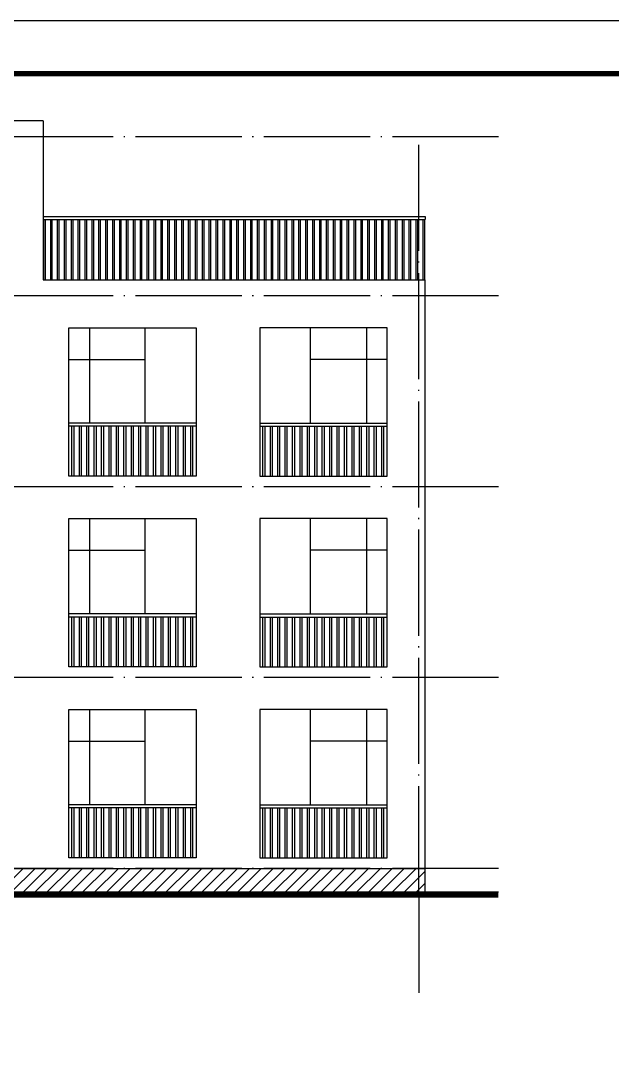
# Model space of a CAD drawing. Extents: x -695846 to 822170, y -413475 to 397179.
# Drawn here: x 372511 to 383665, y -44972 to -25509 of the extents above; entities that cross this region are included whole.
import ezdxf

# ---------------------------------------------------------------- set-up
doc = ezdxf.new("R2010")
doc.units = 0
doc.header["$LTSCALE"] = 1000
doc.header["$MEASUREMENT"] = 0
doc.linetypes.add('DOTE', pattern=[2.42, 2, -0.2, 0.02, -0.2])
for name, color, linetype in [('A-立面阳台栏杆', 157, 'Continuous'), ('AXIS', 3, 'Continuous'), ('DOTE', 1, 'DOTE'), ('T-图框-175', 175, 'Continuous'), ('WINDOW', 4, 'Continuous')]:
    doc.layers.add(name, color=color, linetype=linetype)

msp = doc.modelspace()

# ---------------------------------------------------------------- hatches: boundary and pattern name
h = msp.add_hatch()
h.set_pattern_fill('ANSI31', color=8, scale=100)
h.set_pattern_definition([(45, (-263700.71, -281280.83), (-112.2532, 112.2532), [])])
h.paths.add_polyline_path([(380138, -41501), (369638, -41501), (369638, -41651), (369638, -41801), (369638, -41951), (380138, -41951)])

# ---------------------------------------------------------------- linework, layer by layer
for p, q in [((372938, -27401), (369098, -27401)), ((372938, -27401), (372938, -30401)), ((380138, -41951), (380138, -30401)), ((381518, -41951), (342518, -41951))]:
    msp.add_line(p, q)
at = {"color": 8}
msp.add_line((343898, -41501), (380138, -41501), dxfattribs=at)
msp.add_lwpolyline([(372938, -30401), (380138, -30401)])
for points in [[(375818, -34101), (373418, -34101), (373418, -31301), (375818, -31301)], [(377018, -34101), (379418, -34101), (379418, -31301), (377018, -31301)], [(375818, -37701), (373418, -37701), (373418, -34901), (375818, -34901)], [(377018, -37701), (379418, -37701), (379418, -34901), (377018, -34901)], [(375818, -41301), (373418, -41301), (373418, -38501), (375818, -38501)], [(377018, -41301), (379418, -41301), (379418, -38501), (377018, -38501)]]:
    msp.add_lwpolyline(points, close=True)
at = {"const_width": 100}
msp.add_lwpolyline([(381518, -42001), (342518, -42001)], dxfattribs=at)
at = {"layer": 'A-立面阳台栏杆'}
for p, q in [((380138, -29201), (380138, -29261)), ((375818, -33101), (373418, -33101)), ((375818, -33161), (373418, -33161)), ((377018, -33101), (379418, -33101)), ((377018, -33161), (379418, -33161)), ((375818, -36701), (373418, -36701)), ((375818, -36761), (373418, -36761)), ((377018, -36701), (379418, -36701)), ((377018, -36761), (379418, -36761)), ((375818, -40301), (373418, -40301)), ((375818, -40361), (373418, -40361)), ((377018, -40301), (379418, -40301)), ((377018, -40361), (379418, -40361))]:
    msp.add_line(p, q, dxfattribs=at)
for points in [[(372938, -29201), (380138, -29201)], [(372938, -29261), (380138, -29261)], [(372948, -30401), (372948, -29261)], [(372978, -30401), (372978, -29261)], [(373078, -30401), (373078, -29261)], [(373108, -30401), (373108, -29261)], [(373208, -30401), (373208, -29261)], [(373238, -30401), (373238, -29261)], [(373338, -30401), (373338, -29261)], [(373368, -30401), (373368, -29261)], [(373468, -30401), (373468, -29261)], [(373498, -30401), (373498, -29261)], [(373598, -30401), (373598, -29261)], [(373628, -30401), (373628, -29261)], [(373728, -30401), (373728, -29261)], [(373758, -30401), (373758, -29261)], [(373858, -30401), (373858, -29261)], [(373888, -30401), (373888, -29261)], [(373988, -30401), (373988, -29261)], [(374018, -30401), (374018, -29261)], [(374118, -30401), (374118, -29261)], [(374148, -30401), (374148, -29261)], [(374248, -30401), (374248, -29261)], [(374278, -30401), (374278, -29261)], [(374378, -30401), (374378, -29261)], [(374408, -30401), (374408, -29261)], [(374508, -30401), (374508, -29261)], [(374538, -30401), (374538, -29261)], [(374638, -30401), (374638, -29261)], [(374668, -30401), (374668, -29261)], [(374768, -30401), (374768, -29261)], [(374798, -30401), (374798, -29261)], [(374898, -30401), (374898, -29261)], [(374928, -30401), (374928, -29261)], [(375028, -30401), (375028, -29261)], [(375058, -30401), (375058, -29261)], [(375158, -30401), (375158, -29261)], [(375188, -30401), (375188, -29261)], [(375288, -30401), (375288, -29261)], [(375318, -30401), (375318, -29261)], [(375418, -30401), (375418, -29261)], [(375448, -30401), (375448, -29261)], [(375548, -30401), (375548, -29261)], [(375578, -30401), (375578, -29261)], [(375678, -30401), (375678, -29261)], [(375708, -30401), (375708, -29261)], [(375808, -30401), (375808, -29261)], [(375838, -30401), (375838, -29261)], [(375938, -30401), (375938, -29261)], [(375968, -30401), (375968, -29261)], [(376068, -30401), (376068, -29261)], [(376098, -30401), (376098, -29261)], [(376198, -30401), (376198, -29261)], [(376228, -30401), (376228, -29261)], [(376328, -30401), (376328, -29261)], [(376358, -30401), (376358, -29261)], [(376458, -30401), (376458, -29261)], [(376488, -30401), (376488, -29261)], [(376588, -30401), (376588, -29261)], [(376618, -30401), (376618, -29261)], [(376718, -30401), (376718, -29261)], [(376748, -30401), (376748, -29261)], [(376848, -30401), (376848, -29261)], [(376878, -30401), (376878, -29261)], [(376978, -30401), (376978, -29261)], [(377008, -30401), (377008, -29261)], [(377108, -30401), (377108, -29261)], [(377138, -30401), (377138, -29261)], [(377238, -30401), (377238, -29261)], [(377268, -30401), (377268, -29261)], [(377368, -30401), (377368, -29261)], [(377398, -30401), (377398, -29261)], [(377498, -30401), (377498, -29261)], [(377528, -30401), (377528, -29261)], [(377628, -30401), (377628, -29261)], [(377658, -30401), (377658, -29261)], [(377758, -30401), (377758, -29261)], [(377788, -30401), (377788, -29261)], [(377888, -30401), (377888, -29261)], [(377918, -30401), (377918, -29261)], [(378018, -30401), (378018, -29261)], [(378048, -30401), (378048, -29261)], [(378148, -30401), (378148, -29261)], [(378178, -30401), (378178, -29261)], [(378278, -30401), (378278, -29261)], [(378308, -30401), (378308, -29261)], [(378408, -30401), (378408, -29261)], [(378438, -30401), (378438, -29261)], [(378538, -30401), (378538, -29261)], [(378568, -30401), (378568, -29261)], [(378668, -30401), (378668, -29261)], [(378698, -30401), (378698, -29261)], [(378798, -30401), (378798, -29261)], [(378828, -30401), (378828, -29261)], [(378928, -30401), (378928, -29261)], [(378958, -30401), (378958, -29261)], [(379058, -30401), (379058, -29261)], [(379088, -30401), (379088, -29261)], [(379188, -30401), (379188, -29261)], [(379218, -30401), (379218, -29261)], [(379318, -30401), (379318, -29261)], [(379348, -30401), (379348, -29261)], [(379448, -30401), (379448, -29261)], [(379478, -30401), (379478, -29261)], [(379578, -30401), (379578, -29261)], [(379608, -30401), (379608, -29261)], [(379708, -30401), (379708, -29261)], [(379738, -30401), (379738, -29261)], [(379838, -30401), (379838, -29261)], [(379868, -30401), (379868, -29261)], [(379968, -30401), (379968, -29261)], [(379998, -30401), (379998, -29261)], [(380098, -30401), (380098, -29261)], [(380128, -30401), (380128, -29261)], [(373478, -34101), (373478, -33161)], [(373518, -34101), (373518, -33161)], [(373618, -34101), (373618, -33161)], [(373658, -34101), (373658, -33161)], [(373758, -34101), (373758, -33161)], [(373798, -34101), (373798, -33161)], [(373898, -34101), (373898, -33161)], [(373938, -34101), (373938, -33161)], [(374038, -34101), (374038, -33161)], [(374078, -34101), (374078, -33161)], [(374178, -34101), (374178, -33161)], [(374218, -34101), (374218, -33161)], [(374318, -34101), (374318, -33161)], [(374358, -34101), (374358, -33161)], [(374458, -34101), (374458, -33161)], [(374498, -34101), (374498, -33161)], [(374598, -34101), (374598, -33161)], [(374638, -34101), (374638, -33161)], [(374738, -34101), (374738, -33161)], [(374778, -34101), (374778, -33161)], [(374878, -34101), (374878, -33161)], [(374918, -34101), (374918, -33161)], [(375018, -34101), (375018, -33161)], [(375058, -34101), (375058, -33161)], [(375158, -34101), (375158, -33161)], [(375198, -34101), (375198, -33161)], [(375298, -34101), (375298, -33161)], [(375338, -34101), (375338, -33161)], [(375438, -34101), (375438, -33161)], [(375478, -34101), (375478, -33161)], [(375578, -34101), (375578, -33161)], [(375618, -34101), (375618, -33161)], [(375718, -34101), (375718, -33161)], [(375758, -34101), (375758, -33161)], [(377078, -34101), (377078, -33161)], [(377118, -34101), (377118, -33161)], [(377218, -34101), (377218, -33161)], [(377258, -34101), (377258, -33161)], [(377358, -34101), (377358, -33161)], [(377398, -34101), (377398, -33161)], [(377498, -34101), (377498, -33161)], [(377538, -34101), (377538, -33161)], [(377638, -34101), (377638, -33161)], [(377678, -34101), (377678, -33161)], [(377778, -34101), (377778, -33161)], [(377818, -34101), (377818, -33161)], [(377918, -34101), (377918, -33161)], [(377958, -34101), (377958, -33161)], [(378058, -34101), (378058, -33161)], [(378098, -34101), (378098, -33161)], [(378198, -34101), (378198, -33161)], [(378238, -34101), (378238, -33161)], [(378338, -34101), (378338, -33161)], [(378378, -34101), (378378, -33161)], [(378478, -34101), (378478, -33161)], [(378518, -34101), (378518, -33161)], [(378618, -34101), (378618, -33161)], [(378658, -34101), (378658, -33161)], [(378758, -34101), (378758, -33161)], [(378798, -34101), (378798, -33161)], [(378898, -34101), (378898, -33161)], [(378938, -34101), (378938, -33161)], [(379038, -34101), (379038, -33161)], [(379078, -34101), (379078, -33161)], [(379178, -34101), (379178, -33161)], [(379218, -34101), (379218, -33161)], [(379318, -34101), (379318, -33161)], [(379358, -34101), (379358, -33161)], [(373478, -37701), (373478, -36761)], [(373518, -37701), (373518, -36761)], [(373618, -37701), (373618, -36761)], [(373658, -37701), (373658, -36761)], [(373758, -37701), (373758, -36761)], [(373798, -37701), (373798, -36761)], [(373898, -37701), (373898, -36761)], [(373938, -37701), (373938, -36761)], [(374038, -37701), (374038, -36761)], [(374078, -37701), (374078, -36761)], [(374178, -37701), (374178, -36761)], [(374218, -37701), (374218, -36761)], [(374318, -37701), (374318, -36761)], [(374358, -37701), (374358, -36761)], [(374458, -37701), (374458, -36761)], [(374498, -37701), (374498, -36761)], [(374598, -37701), (374598, -36761)], [(374638, -37701), (374638, -36761)], [(374738, -37701), (374738, -36761)], [(374778, -37701), (374778, -36761)], [(374878, -37701), (374878, -36761)], [(374918, -37701), (374918, -36761)], [(375018, -37701), (375018, -36761)], [(375058, -37701), (375058, -36761)], [(375158, -37701), (375158, -36761)], [(375198, -37701), (375198, -36761)], [(375298, -37701), (375298, -36761)], [(375338, -37701), (375338, -36761)], [(375438, -37701), (375438, -36761)], [(375478, -37701), (375478, -36761)], [(375578, -37701), (375578, -36761)], [(375618, -37701), (375618, -36761)], [(375718, -37701), (375718, -36761)], [(375758, -37701), (375758, -36761)], [(377078, -37701), (377078, -36761)], [(377118, -37701), (377118, -36761)], [(377218, -37701), (377218, -36761)], [(377258, -37701), (377258, -36761)], [(377358, -37701), (377358, -36761)], [(377398, -37701), (377398, -36761)], [(377498, -37701), (377498, -36761)], [(377538, -37701), (377538, -36761)], [(377638, -37701), (377638, -36761)], [(377678, -37701), (377678, -36761)], [(377778, -37701), (377778, -36761)], [(377818, -37701), (377818, -36761)], [(377918, -37701), (377918, -36761)], [(377958, -37701), (377958, -36761)], [(378058, -37701), (378058, -36761)], [(378098, -37701), (378098, -36761)], [(378198, -37701), (378198, -36761)], [(378238, -37701), (378238, -36761)], [(378338, -37701), (378338, -36761)], [(378378, -37701), (378378, -36761)], [(378478, -37701), (378478, -36761)], [(378518, -37701), (378518, -36761)], [(378618, -37701), (378618, -36761)], [(378658, -37701), (378658, -36761)], [(378758, -37701), (378758, -36761)], [(378798, -37701), (378798, -36761)], [(378898, -37701), (378898, -36761)], [(378938, -37701), (378938, -36761)], [(379038, -37701), (379038, -36761)], [(379078, -37701), (379078, -36761)], [(379178, -37701), (379178, -36761)], [(379218, -37701), (379218, -36761)], [(379318, -37701), (379318, -36761)], [(379358, -37701), (379358, -36761)], [(373478, -41301), (373478, -40361)], [(373518, -41301), (373518, -40361)], [(373618, -41301), (373618, -40361)], [(373658, -41301), (373658, -40361)], [(373758, -41301), (373758, -40361)], [(373798, -41301), (373798, -40361)], [(373898, -41301), (373898, -40361)], [(373938, -41301), (373938, -40361)], [(374038, -41301), (374038, -40361)], [(374078, -41301), (374078, -40361)], [(374178, -41301), (374178, -40361)], [(374218, -41301), (374218, -40361)], [(374318, -41301), (374318, -40361)], [(374358, -41301), (374358, -40361)], [(374458, -41301), (374458, -40361)], [(374498, -41301), (374498, -40361)], [(374598, -41301), (374598, -40361)], [(374638, -41301), (374638, -40361)], [(374738, -41301), (374738, -40361)], [(374778, -41301), (374778, -40361)], [(374878, -41301), (374878, -40361)], [(374918, -41301), (374918, -40361)], [(375018, -41301), (375018, -40361)], [(375058, -41301), (375058, -40361)], [(375158, -41301), (375158, -40361)], [(375198, -41301), (375198, -40361)], [(375298, -41301), (375298, -40361)], [(375338, -41301), (375338, -40361)], [(375438, -41301), (375438, -40361)], [(375478, -41301), (375478, -40361)], [(375578, -41301), (375578, -40361)], [(375618, -41301), (375618, -40361)], [(375718, -41301), (375718, -40361)], [(375758, -41301), (375758, -40361)], [(377078, -41301), (377078, -40361)], [(377118, -41301), (377118, -40361)], [(377218, -41301), (377218, -40361)], [(377258, -41301), (377258, -40361)], [(377358, -41301), (377358, -40361)], [(377398, -41301), (377398, -40361)], [(377498, -41301), (377498, -40361)], [(377538, -41301), (377538, -40361)], [(377638, -41301), (377638, -40361)], [(377678, -41301), (377678, -40361)], [(377778, -41301), (377778, -40361)], [(377818, -41301), (377818, -40361)], [(377918, -41301), (377918, -40361)], [(377958, -41301), (377958, -40361)], [(378058, -41301), (378058, -40361)], [(378098, -41301), (378098, -40361)], [(378198, -41301), (378198, -40361)], [(378238, -41301), (378238, -40361)], [(378338, -41301), (378338, -40361)], [(378378, -41301), (378378, -40361)], [(378478, -41301), (378478, -40361)], [(378518, -41301), (378518, -40361)], [(378618, -41301), (378618, -40361)], [(378658, -41301), (378658, -40361)], [(378758, -41301), (378758, -40361)], [(378798, -41301), (378798, -40361)], [(378898, -41301), (378898, -40361)], [(378938, -41301), (378938, -40361)], [(379038, -41301), (379038, -40361)], [(379078, -41301), (379078, -40361)], [(379178, -41301), (379178, -40361)], [(379218, -41301), (379218, -40361)], [(379318, -41301), (379318, -40361)], [(379358, -41301), (379358, -40361)]]:
    msp.add_lwpolyline(points, dxfattribs=at)
at = {"layer": 'AXIS'}
msp.add_line((380018, -41951), (380018, -43851), dxfattribs=at)
at = {"layer": 'DOTE'}
for p, q in [((381518, -27701), (342518, -27701)), ((380018, -41951), (380018, -27701)), ((381518, -30701), (342518, -30701)), ((381518, -34301), (342518, -34301)), ((381518, -37901), (342518, -37901)), ((381518, -41501), (342518, -41501))]:
    msp.add_line(p, q, dxfattribs=at)
at = {"layer": 'T-图框-175'}
msp.add_lwpolyline([(335420, -67509), (335420, -25509), (394820, -25509), (394820, -67509)], close=True, dxfattribs=at)
at = {"layer": 'T-图框-175', "const_width": 100}
msp.add_lwpolyline([(337920, -66509), (393820, -66509), (393820, -26509), (337920, -26509)], close=True, dxfattribs=at)
at = {"layer": 'WINDOW', "color": 8}
for points in [[(373808, -31301), (373808, -33101)], [(374858, -33101), (374858, -31301), (374858, -31301)], [(377978, -33101), (377978, -31301), (377978, -31301)], [(379028, -31301), (379028, -33101)], [(373418, -31901), (374858, -31901)], [(379418, -31901), (377978, -31901)], [(373808, -34901), (373808, -36701)], [(374858, -36701), (374858, -34901), (374858, -34901)], [(377978, -36701), (377978, -34901), (377978, -34901)], [(379028, -34901), (379028, -36701)], [(373418, -35501), (374858, -35501)], [(379418, -35501), (377978, -35501)], [(373808, -38501), (373808, -40301)], [(374858, -40301), (374858, -38501), (374858, -38501)], [(377978, -40301), (377978, -38501), (377978, -38501)], [(379028, -38501), (379028, -40301)], [(373418, -39101), (374858, -39101)], [(379418, -39101), (377978, -39101)]]:
    msp.add_lwpolyline(points, dxfattribs=at)

doc.saveas('drawing.dxf')
